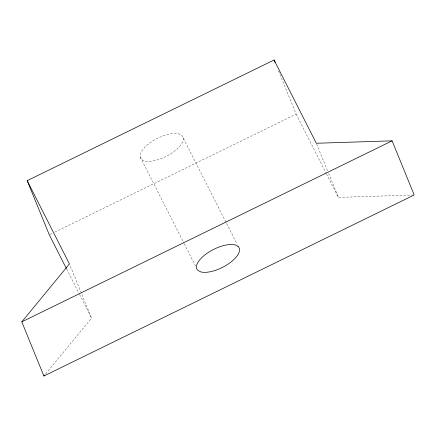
<?xml version="1.0" encoding="UTF-8"?>
<svg xmlns="http://www.w3.org/2000/svg" width="436" height="436" viewBox="0 0 436 436"><rect width="100%" height="100%" fill="white"/><g stroke="black" fill="none" stroke-linecap="round" stroke-linejoin="round"><path stroke-width="0.33" stroke-dasharray="2.18 1.64" d="M45.606 373.919L91.527 318.078L69.695 264.57M49.895 234.519L52.342 233.325M54.783 232.132L296.158 114.139L278.179 70.071M326.466 173.866L338.401 197.399L412.848 195.023M296.158 114.139L326.155 173.266M183.12 137.771A23.626 10.023 -26.9 0 1 152.845 160.944A23.626 10.023 -26.9 0 1 149.074 143.509A23.626 10.023 -26.9 0 1 183.12 137.771L237.288 244.542M140.234 157.042L183.938 243.184M184.248 243.795L195.633 266.238M66.735 269.208L79.281 293.946M79.586 294.551L91.527 318.078M316.569 143.885L327.616 170.956M328.64 173.474L338.401 197.399"/><path stroke-width="0.65" d="M21.8 321.861L69.438 263.938L27.196 180.678L274.07 59.994L316.313 143.259L392.111 140.839L414.2 194.979L43.889 376.006L21.8 321.861L392.111 140.839M43.889 376.006L44.745 374.96M66.425 268.609L49.284 234.819L27.196 180.678M274.07 59.994L275.1 62.512M238.149 246.509L235.478 245.043A23.626 10.023 -26.9 0 0 207.781 252.809A23.626 10.023 -26.9 0 0 197.851 270.336L200.522 271.802A23.626 10.023 -26.9 0 0 228.219 264.031A23.626 10.023 -26.9 0 0 238.149 246.509"/></g></svg>
